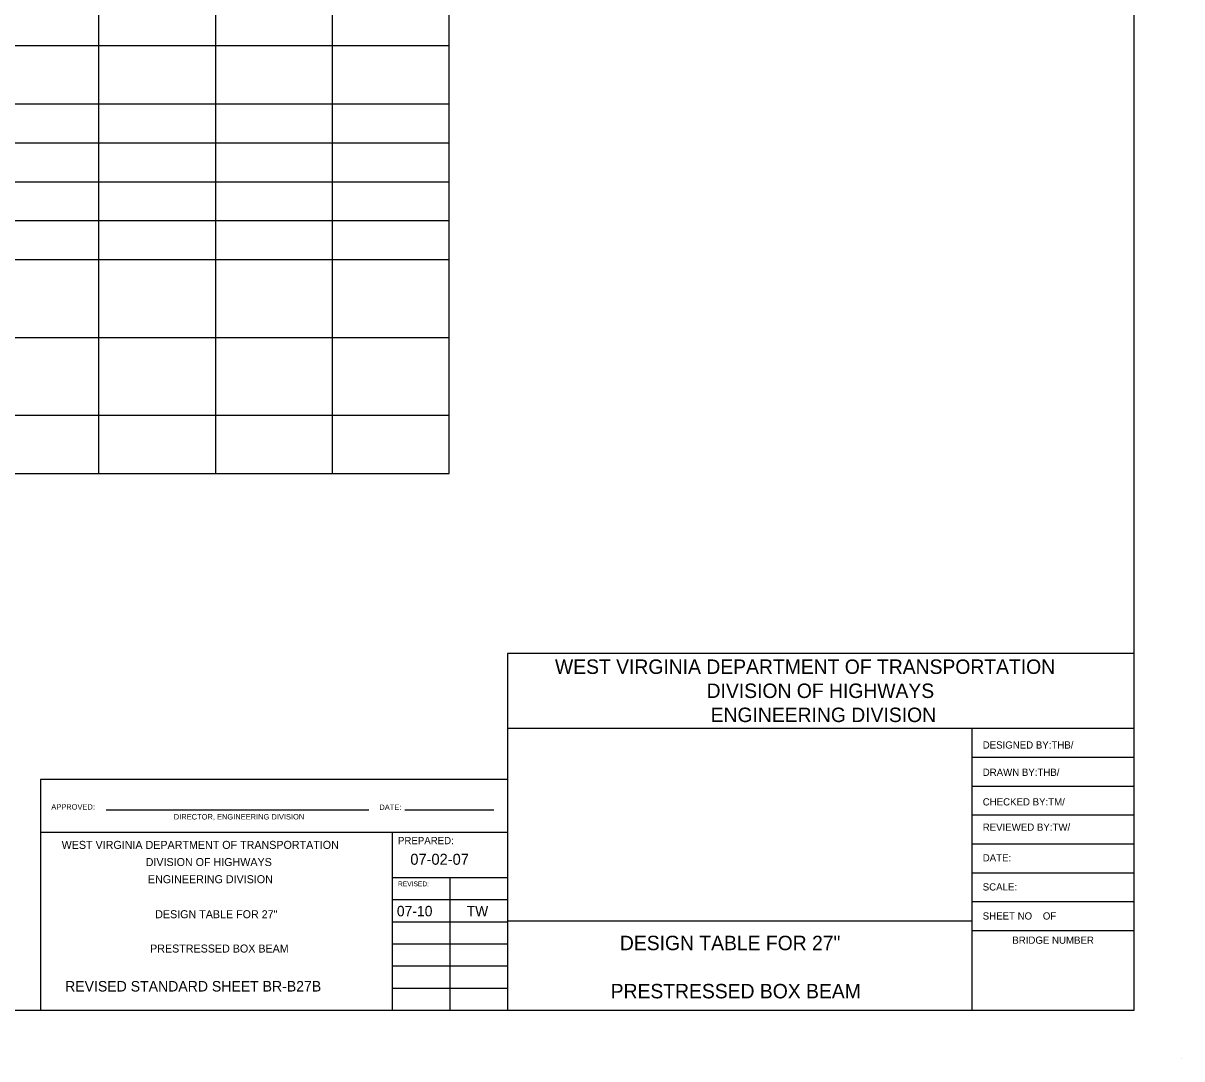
# Model space of a CAD drawing. Extents: x 762.3 to 790.4, y -1210.3 to -1192.2.
# Drawn here: x 780.44 to 790.37, y -1210.34 to -1201.48 of the extents above; entities that cross this region are included whole.
import ezdxf

# ---------------------------------------------------------------- set-up
doc = ezdxf.new("R2010")
doc.units = 0
doc.layers.add('Default', color=7, linetype='Continuous')

msp = doc.modelspace()

# ---------------------------------------------------------------- linework, layer by layer
at = {"layer": 'Default'}
for p, q in [((789.9527, -1192.6072), (789.9527, -1209.9321)), ((781.0893, -1202.1665), (781.0893, -1201.1665)), ((782.0893, -1202.1665), (782.0893, -1201.1665)), ((783.0893, -1202.1665), (783.0893, -1201.1665)), ((784.0893, -1202.1665), (784.0893, -1201.1665)), ((764.506, -1201.6665), (784.0893, -1201.6665)), ((764.506, -1202.1665), (784.0893, -1202.1665)), ((781.0893, -1205.3332), (781.0893, -1202.1665)), ((782.0893, -1205.3332), (782.0893, -1202.1665)), ((783.0893, -1205.3332), (783.0893, -1202.1665)), ((784.0893, -1205.3332), (784.0893, -1202.1665)), ((766.256, -1202.4999), (784.0893, -1202.4999)), ((766.256, -1202.8332), (784.0893, -1202.8332)), ((764.506, -1203.1665), (784.0893, -1203.1665)), ((766.256, -1203.4999), (784.0893, -1203.4999)), ((766.256, -1204.1665), (784.0893, -1204.1665)), ((764.506, -1204.8332), (784.0893, -1204.8332)), ((764.506, -1205.3332), (784.0893, -1205.3332)), ((789.9527, -1206.8731), (784.5902, -1206.8731)), ((784.5902, -1206.8731), (784.5902, -1209.9321)), ((784.5902, -1206.9391), (784.5902, -1206.9391)), ((789.9527, -1206.9391), (789.9527, -1206.9391)), ((788.5667, -1207.5166), (784.5902, -1207.5166)), ((788.5667, -1207.5166), (788.5667, -1209.9321)), ((789.9527, -1207.5166), (788.5667, -1207.5166)), ((789.9527, -1207.7641), (788.5667, -1207.7641)), ((784.5902, -1207.9522), (780.5889, -1207.9522)), ((780.5889, -1207.9522), (780.5889, -1209.9321)), ((784.5902, -1207.9522), (784.5902, -1207.9522)), ((789.9527, -1208.0116), (788.5667, -1208.0116)), ((781.1504, -1208.2133), (783.4006, -1208.2133)), ((783.7089, -1208.2133), (784.4709, -1208.2133)), ((789.9527, -1208.2591), (788.5667, -1208.2591)), ((783.6002, -1208.4059), (780.5889, -1208.4059)), ((783.6002, -1208.4059), (783.6002, -1209.9321)), ((784.5902, -1208.4059), (783.6002, -1208.4059)), ((789.9527, -1208.5066), (788.5667, -1208.5066)), ((789.9527, -1208.7541), (788.5667, -1208.7541)), ((784.5902, -1208.7937), (783.6002, -1208.7937)), ((784.0952, -1208.7937), (784.0952, -1209.9321)), ((784.5902, -1208.9834), (783.6002, -1208.9834)), ((789.9527, -1209.0016), (788.5667, -1209.0016)), ((784.5902, -1209.1731), (783.6002, -1209.1731)), ((788.5667, -1209.1666), (784.5902, -1209.1666)), ((789.9527, -1209.2491), (788.5667, -1209.2491)), ((784.5902, -1209.3629), (783.6002, -1209.3629)), ((784.5902, -1209.5526), (783.6002, -1209.5526)), ((784.5902, -1209.7424), (783.6002, -1209.7424)), ((789.9527, -1209.9321), (763.5527, -1209.9321)), ((784.5902, -1209.9321), (784.5902, -1209.9321)), ((784.5902, -1209.9321), (784.5902, -1209.9321)), ((789.9527, -1209.9091), (789.9527, -1209.9091)), ((789.9527, -1209.9321), (789.9527, -1209.9321)), ((790.3652, -1210.3446), (790.3652, -1210.3446))]:
    msp.add_line(p, q, dxfattribs=at)

# ---------------------------------------------------------------- texts
for s, height, p in [('WEST VIRGINIA DEPARTMENT OF TRANSPORTATION', 0.12375, (784.9957, -1207.0484)), ('DIVISION OF HIGHWAYS', 0.12375, (786.2946, -1207.2547)), ('ENGINEERING DIVISION', 0.12375, (786.3292, -1207.4609)), ('DESIGNED BY:THB/', 0.061875, (788.6597, -1207.688)), ('DRAWN BY:THB/', 0.061875, (788.6597, -1207.9217)), ('APPROVED:                                                  ', 0.046406, (780.681, -1208.2105)), ('CHECKED BY:TM/', 0.061875, (788.6597, -1208.1751)), ('DIRECTOR, ENGINEERING DIVISION', 0.046406, (781.7302, -1208.295)), ('DATE:', 0.04641, (783.4914, -1208.2133)), ('REVIEWED BY:TW/', 0.061875, (788.6597, -1208.3917)), ('PREPARED:', 0.06187, (783.6507, -1208.5069)), ('WEST VIRGINIA DEPARTMENT OF TRANSPORTATION', 0.068578, (780.7699, -1208.5468)), ('DIVISION OF HIGHWAYS', 0.068578, (781.4897, -1208.6938)), ('07-02-07', 0.09375, (783.7564, -1208.6826)), ('DATE:', 0.06187, (788.6597, -1208.6544)), ('ENGINEERING DIVISION', 0.068578, (781.5089, -1208.8407)), ('REVISED:', 0.04125, (783.6507, -1208.8672)), ('SCALE:', 0.06187, (788.6597, -1208.9032)), ('07-10', 0.08906, (783.6413, -1209.1241)), ('TW', 0.08906, (784.2389, -1209.1241)), ('DESIGN TABLE FOR 27"', 0.068578, (781.5712, -1209.1407)), ('SHEET NO    OF', 0.061875, (788.6597, -1209.1521)), ('DESIGN TABLE FOR 27"', 0.12375, (785.5516, -1209.4144)), ('BRIDGE NUMBER', 0.061875, (788.9132, -1209.3594)), ('PRESTRESSED BOX BEAM', 0.068578, (781.5274, -1209.4346)), ('REVISED STANDARD SHEET BR-B27B', 0.09, (780.7995, -1209.7683)), ('PRESTRESSED BOX BEAM', 0.12375, (785.4727, -1209.8269))]:
    msp.add_text(s, height=height, dxfattribs=at).set_placement(p)

doc.saveas('drawing.dxf')
